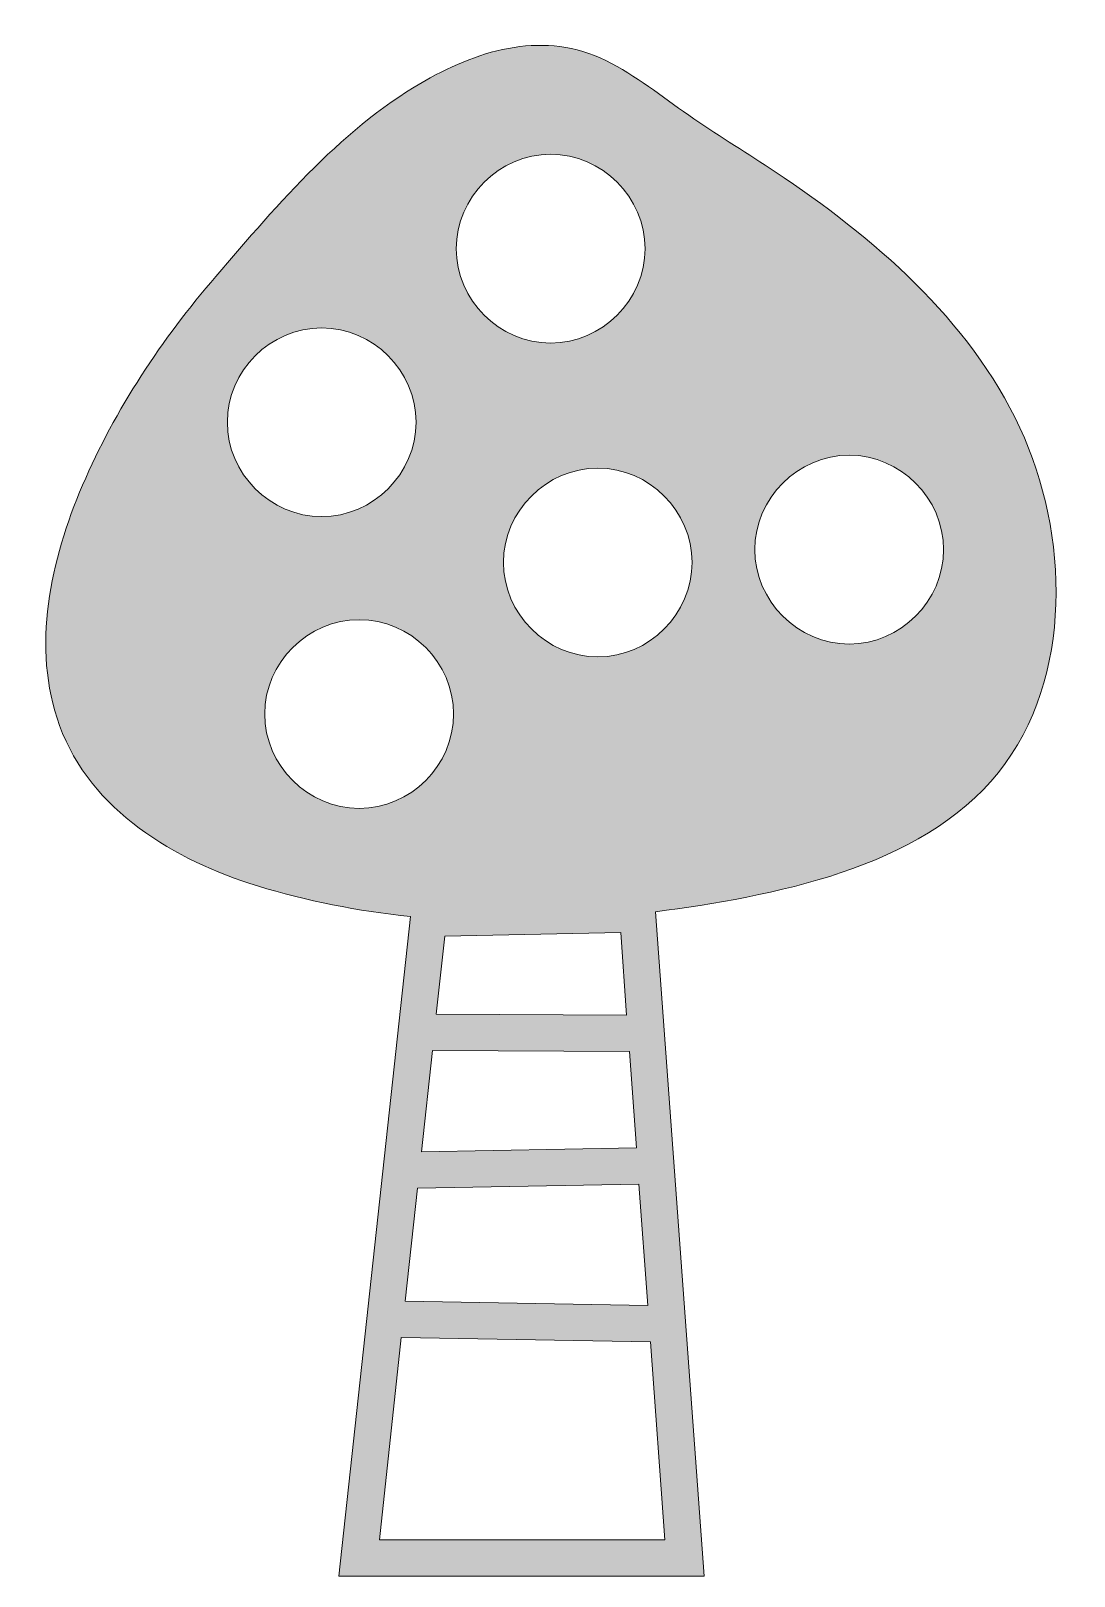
# Model space of a CAD drawing. Header units: inches. Extents: x -1 to 68, y 0 to 103.
import ezdxf

# ---------------------------------------------------------------- set-up
doc = ezdxf.new("R2010")
doc.units = ezdxf.units.IN
doc.header["$MEASUREMENT"] = 0
doc.layers.add('Layer 1', color=7, linetype='Continuous')

msp = doc.modelspace()

# ---------------------------------------------------------------- hatches: boundary and pattern name
at = {"layer": 'Layer 1', "true_color": 0x3dd3d3}
h = msp.add_hatch(color=133, dxfattribs=at)
h.dxf.hatch_style = 2
edge = h.paths.add_edge_path()
edge.add_spline(control_points=[(14.06, 45.81), (17.31, 44.81), (20.73, 44.14), (24.21, 43.78), (24.21, 43.78), (19.47, 0), (19.47, 0), (19.47, 0), (43.71, 0), (43.71, 0), (43.71, 0), (40.49, 44.09), (40.49, 44.09), (48.15, 45.12), (58.13, 46.93), (63.25, 53.33), (68.28, 59.63), (67.93, 69.21), (64.68, 76.21), (61.32, 83.43), (54.93, 88.88), (48.43, 93.21), (46.64, 94.4), (44.8, 95.52), (43.03, 96.73), (41.22, 97.97), (39.51, 99.36), (37.57, 100.4), (33.54, 102.56), (29.36, 101.54), (25.53, 99.44), (19.81, 96.3), (15.49, 91.13), (11.29, 86.26), (7.72, 82.11), (4.61, 77.45), (2.45, 72.41), (0.33, 67.46), (-0.98, 61.67), (0.92, 56.45), (2.99, 50.79), (8.57, 47.51), (14.06, 45.81)], knot_values=[0, 0, 0, 0, 1, 1, 1, 2, 2, 2, 3, 3, 3, 4, 4, 4, 5, 5, 5, 6, 6, 6, 7, 7, 7, 8, 8, 8, 9, 9, 9, 10, 10, 10, 11, 11, 11, 12, 12, 12, 13, 13, 13, 14, 14, 14, 14], degree=3, periodic=1)
edge = h.paths.add_edge_path()
edge.add_spline(control_points=[(53.35, 74.4), (56.76, 74.4), (59.61, 71.54), (59.61, 68.13), (59.61, 64.72), (56.76, 61.86), (53.35, 61.86), (49.93, 61.86), (47.08, 64.72), (47.08, 68.13), (47.08, 71.54), (49.93, 74.4), (53.35, 74.4)], knot_values=[0, 0, 0, 0, 1, 1, 1, 2, 2, 2, 3, 3, 3, 4, 4, 4, 4], degree=3, periodic=1)
h.paths.add_polyline_path([(24.68, 25.74), (39.39, 26.01), (39.98, 17.96), (23.87, 18.24)])
h.paths.add_polyline_path([(38.75, 34.82), (39.22, 28.42), (24.94, 28.16), (25.67, 34.88)])
h.paths.add_polyline_path([(25.93, 37.29), (26.49, 42.48), (38.18, 42.71), (38.57, 37.23)])
h.paths.add_polyline_path([(41.11, 2.41), (22.15, 2.41), (23.61, 15.83), (40.16, 15.54)])
edge = h.paths.add_edge_path()
edge.add_spline(control_points=[(42.92, 67.28), (42.92, 63.86), (40.07, 61.01), (36.66, 61.01), (33.24, 61.01), (30.39, 63.86), (30.39, 67.28), (30.39, 70.69), (33.24, 73.54), (36.66, 73.54), (40.07, 73.54), (42.92, 70.69), (42.92, 67.28)], knot_values=[0, 0, 0, 0, 1, 1, 1, 2, 2, 2, 3, 3, 3, 4, 4, 4, 4], degree=3, periodic=1)
edge = h.paths.add_edge_path()
edge.add_spline(control_points=[(33.52, 94.37), (36.94, 94.37), (39.79, 91.52), (39.79, 88.1), (39.79, 84.69), (36.94, 81.84), (33.52, 81.84), (30.11, 81.84), (27.26, 84.69), (27.26, 88.1), (27.26, 91.52), (30.11, 94.37), (33.52, 94.37)], knot_values=[0, 0, 0, 0, 1, 1, 1, 2, 2, 2, 3, 3, 3, 4, 4, 4, 4], degree=3, periodic=1)
edge = h.paths.add_edge_path()
edge.add_spline(control_points=[(27.08, 57.22), (27.08, 53.8), (24.23, 50.95), (20.81, 50.95), (17.4, 50.95), (14.54, 53.8), (14.54, 57.22), (14.54, 60.63), (17.4, 63.48), (20.81, 63.48), (24.23, 63.48), (27.08, 60.63), (27.08, 57.22)], knot_values=[0, 0, 0, 0, 1, 1, 1, 2, 2, 2, 3, 3, 3, 4, 4, 4, 4], degree=3, periodic=1)
edge = h.paths.add_edge_path()
edge.add_spline(control_points=[(18.32, 82.85), (21.74, 82.85), (24.59, 80), (24.59, 76.59), (24.59, 73.17), (21.74, 70.32), (18.32, 70.32), (14.91, 70.32), (12.06, 73.17), (12.06, 76.59), (12.06, 80), (14.91, 82.85), (18.32, 82.85)], knot_values=[0, 0, 0, 0, 1, 1, 1, 2, 2, 2, 3, 3, 3, 4, 4, 4, 4], degree=3, periodic=1)

# ---------------------------------------------------------------- linework, layer by layer
at = {"layer": 'Layer 1', "lineweight": 0}
for points in [[(25.93, 37.29), (26.49, 42.48), (38.18, 42.71), (38.57, 37.23), (25.93, 37.29)], [(38.75, 34.82), (39.22, 28.42), (24.94, 28.16), (25.67, 34.88), (38.75, 34.82)], [(24.68, 25.74), (39.39, 26.01), (39.98, 17.96), (23.87, 18.24), (24.68, 25.74)], [(41.11, 2.41), (22.15, 2.41), (23.61, 15.83), (40.16, 15.54), (41.11, 2.41)]]:
    msp.add_lwpolyline(points, dxfattribs=at)
for points, knots in [([(14.06, 45.81), (17.31, 44.81), (20.73, 44.14), (24.21, 43.78), (24.21, 43.78), (19.47, 0), (19.47, 0), (19.47, 0), (43.71, 0), (43.71, 0), (43.71, 0), (40.49, 44.09), (40.49, 44.09), (48.15, 45.12), (58.13, 46.93), (63.25, 53.33), (68.28, 59.63), (67.93, 69.21), (64.68, 76.21), (61.32, 83.43), (54.93, 88.88), (48.43, 93.21), (46.64, 94.4), (44.8, 95.52), (43.03, 96.73), (41.22, 97.97), (39.51, 99.36), (37.57, 100.4), (33.54, 102.56), (29.36, 101.54), (25.53, 99.44), (19.81, 96.3), (15.49, 91.13), (11.29, 86.26), (7.72, 82.11), (4.61, 77.45), (2.45, 72.41), (0.33, 67.46), (-0.98, 61.67), (0.92, 56.45), (2.99, 50.79), (8.57, 47.51), (14.06, 45.81)], [0, 0, 0, 0, 1, 1, 1, 2, 2, 2, 3, 3, 3, 4, 4, 4, 5, 5, 5, 6, 6, 6, 7, 7, 7, 8, 8, 8, 9, 9, 9, 10, 10, 10, 11, 11, 11, 12, 12, 12, 13, 13, 13, 14, 14, 14, 14]), ([(33.52, 94.37), (36.94, 94.37), (39.79, 91.52), (39.79, 88.1), (39.79, 84.69), (36.94, 81.84), (33.52, 81.84), (30.11, 81.84), (27.26, 84.69), (27.26, 88.1), (27.26, 91.52), (30.11, 94.37), (33.52, 94.37)], [0, 0, 0, 0, 1, 1, 1, 2, 2, 2, 3, 3, 3, 4, 4, 4, 4]), ([(18.32, 82.85), (21.74, 82.85), (24.59, 80), (24.59, 76.59), (24.59, 73.17), (21.74, 70.32), (18.32, 70.32), (14.91, 70.32), (12.06, 73.17), (12.06, 76.59), (12.06, 80), (14.91, 82.85), (18.32, 82.85)], [0, 0, 0, 0, 1, 1, 1, 2, 2, 2, 3, 3, 3, 4, 4, 4, 4]), ([(53.35, 74.4), (56.76, 74.4), (59.61, 71.54), (59.61, 68.13), (59.61, 64.72), (56.76, 61.86), (53.35, 61.86), (49.93, 61.86), (47.08, 64.72), (47.08, 68.13), (47.08, 71.54), (49.93, 74.4), (53.35, 74.4)], [0, 0, 0, 0, 1, 1, 1, 2, 2, 2, 3, 3, 3, 4, 4, 4, 4]), ([(42.92, 67.28), (42.92, 63.86), (40.07, 61.01), (36.66, 61.01), (33.24, 61.01), (30.39, 63.86), (30.39, 67.28), (30.39, 70.69), (33.24, 73.54), (36.66, 73.54), (40.07, 73.54), (42.92, 70.69), (42.92, 67.28)], [0, 0, 0, 0, 1, 1, 1, 2, 2, 2, 3, 3, 3, 4, 4, 4, 4]), ([(27.08, 57.22), (27.08, 53.8), (24.23, 50.95), (20.81, 50.95), (17.4, 50.95), (14.54, 53.8), (14.54, 57.22), (14.54, 60.63), (17.4, 63.48), (20.81, 63.48), (24.23, 63.48), (27.08, 60.63), (27.08, 57.22)], [0, 0, 0, 0, 1, 1, 1, 2, 2, 2, 3, 3, 3, 4, 4, 4, 4])]:
    msp.add_open_spline(points, degree=3, knots=knots, dxfattribs=at)

doc.saveas('drawing.dxf')
